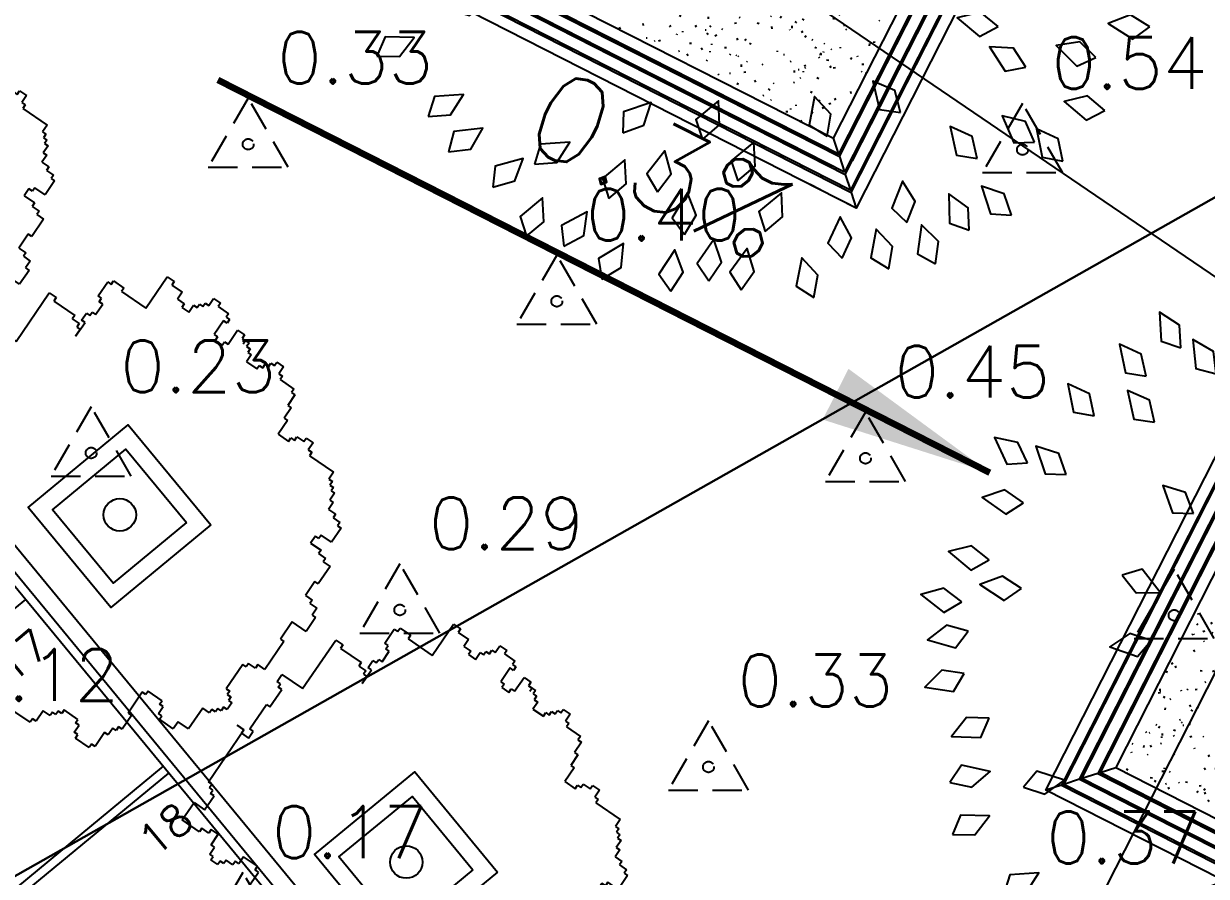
# Model space of a CAD drawing. Header units: metres. Extents: x 543100 to 543604, y 9574012 to 9574398.
# Drawn here: x 543220.15 to 543233.81, y 9574152.51 to 9574162.36 of the extents above; entities that cross this region are included whole.
import ezdxf
from ezdxf.enums import TextEntityAlignment as Align

# ---------------------------------------------------------------- set-up
doc = ezdxf.new("R2010")
doc.units = ezdxf.units.M
doc.header["$LTSCALE"] = 0.1
doc.linetypes.add('CONTINUO', pattern=[0])
doc.linetypes.add('DASHED2', pattern=[9.524999999999999, 6.35, -3.175])
for name, color, linetype in [('###C_TOPO_TEXT', 7, 'Continuous'), ('Area praça', 5, 'Continuous'), ('C-TOPO-TEXT', 7, 'Continuous'), ('IMPL_CANTEIRO', 8, 'Continuous'), ('IMPL_MEIO FIO', 8, 'Continuous'), ('IMPL_VEGETAÇÃO', 8, 'Continuous'), ('IMPL_ÁRVORES', 8, 'Continuous'), ('IMPLANTAÇÃO', 1, 'Continuous'), ('MalhaTriTG', 7, 'CONTINUO'), ('PROJ_PLATOS', 2, 'DASHED2'), ('PROJ_TERRA_PERFIS', 2, 'Continuous'), ('XREF_IMPLNTACAO', 2, 'Continuous')]:
    doc.layers.add(name, color=color, linetype=linetype)
doc.layers.get('IMPLANTAÇÃO').off()
doc.styles.add('COTA250', font='ROMANS.SHX')
doc.styles.get("Standard").update_dxf_attribs({"font": 'simplex.shx'})
doc.dimstyles.get("Standard").update_dxf_attribs({"dimtxt": 0.18, "dimasz": 0.18, "dimexe": 0.18, "dimexo": 0.0625, "dimgap": 0.09, "dimtad": 0, "dimtih": 1, "dimtoh": 1, "dimdec": 4, "dimzin": 0, "dimdsep": 46, "dimtxsty": 'Standard', "dimcen": 0.09, "dimadec": 0, "dimazin": 0, "dimtfac": 1, "dimtdec": 4, "dimtofl": 0, "dimtmove": 0, "dimatfit": 3, "dimfxl": 1, "dimtolj": 1, "dimtzin": 0, "dimarcsym": 0})

# ---------------------------------------------------------------- blocks, each defined once
blk = doc.blocks.new('A$C7A5F3391')
at = {"layer": 'IMPL_CANTEIRO', "ltscale": 10}
h = blk.add_hatch(dxfattribs=at)
h.set_pattern_fill('STIPPLE', color=1, scale=1.199999999999999, style=0)
h.set_pattern_definition([(0, (1.314001066493802, 1.12600040435791), (0.5280000000000001, 0.912), [0.024, -0.804, 0.012, -0.3479999999999999, 0.024, -0.8519999999999999]), (10, (1.086001066491008, 1.618000403046608), (0.3227045468060177, 1.141377139893174), [0.01199999999999999, -0.2039999999999996, 0.02399999999999998, -0.6359999999999986, 0.01199999999999999, -0.7919999999999985]), (20, (0.9660010664956644, 1.234000403434038), (0.5338838142368371, 0.8839050135031062), [0.024, -0.6600000000000001, 0.012, -0.4919999999999999, 0.024, -0.384]), (30, (1.314001066493802, 1.162000402808189), (-0.0878770255651225, 1.016207473096821), [0.012, -0.396, 0.024, -0.588, 0.012, -0.7800000000000001]), (40, (0.9780010664835572, 1.426000403240323), (0.1353436692790789, 0.8654814216296473), [0.02399999999999998, -0.5279999999999986, 0.01199999999999999, -0.3359999999999992, 0.02399999999999998, -0.6119999999999985]), (49.99999999999999, (1.158001066418365, 0.9940004032105207), (-0.3209914589391149, 0.942933976102324), [0.012, -0.4440000000000001, 0.024, -0.7320000000000001, 0.012, -0.3720000000000001]), (59.99999999999999, (1.194001066498458, 1.078000403940678), (-0.3978921197972753, 0.8948306325798366), [0.024, -0.4919999999999999, 0.012, -0.5760000000000001, 0.024, -0.4440000000000001]), (70, (1.062001066398807, 0.9340004026889801), (-0.4395690809214816, 0.8623473911932729), [0.01199999999999999, -0.2279999999999996, 0.02399999999999998, -0.3839999999999992, 0.01199999999999999, -0.5279999999999986]), (80, (1.122001066454686, 1.642000403255224), (-0.8342613752752936, 0.6588778018143997), [0.02399999999999998, -0.5279999999999986, 0.01199999999999999, -0.6239999999999986, 0.02399999999999998, -0.5879999999999984]), (90, (1.194001066498458, 1.12600040435791), (-1.056, 0.4440000000000001), [0.012, -0.3720000000000001, 0.024, -0.7320000000000001, 0.012, -0.7440000000000001]), (99.99999999999984, (1.002001066459343, 1.498000403866172), (-0.9564327567144508, 0.5868324990008614), [0.024, -0.4679999999999999, 0.012, -0.3839999999999999, 0.024, -0.8759999999999998]), (109.9999999999999, (0.9180010664276779, 0.814000403508544), (-0.8941034981209792, 0.3513900036253563), [0.012, -0.3119999999999997, 0.02399999999999999, -0.6359999999999995, 0.012, -0.6959999999999995]), (120, (0.5940010664053261, 0.9580004028975964), (-1.167384387633061, 0.101969071343143), [0.02399999999999998, -0.8039999999999985, 0.01199999999999999, -0.3719999999999992, 0.02399999999999998, -0.4919999999999992]), (130, (0.8580010664882138, 0.6940004043281078), (-1.153201201712265, 0.2542105197850551), [0.012, -0.264, 0.024, -0.5160000000000001, 0.012, -0.6720000000000002]), (140, (0.4980010665021837, 1.654000403359532), (-0.8361066983658826, -0.0816675513757016), [0.024, -0.4320000000000001, 0.012, -0.3720000000000001, 0.024, -0.504]), (150, (1.494001066428609, 0.6220004037022591), (-0.9452998889711172, -0.7013074360871939), [0.012, -0.336, 0.024, -0.7440000000000001, 0.012, -0.684]), (160, (0.7020010664127767, 1.294000403955579), (-0.918770361561692, -0.5595042651453135), [0.02399999999999998, -0.5039999999999986, 0.01199999999999999, -0.4559999999999992, 0.02399999999999998, -0.7319999999999985]), (170, (0.7740010664565489, 1.006000403314829), (-0.8459059631251259, -0.5819511161165967), [0.01199999999999999, -0.3959999999999992, 0.02399999999999998, -0.5399999999999985, 0.01199999999999999, -0.5279999999999986])])
h.paths.add_polyline_path([(4.400001066504046, 0.6000004038214684), (4.400001066504046, 4.400000402703881), (0.6000010668067262, 4.400000402703881), (0.6000010664574802, 0.6000004038214684)])
at = {"layer": 'IMPL_CANTEIRO', "color": 1, "ltscale": 10}
for p, q in [((0.1350010664900765, 4.865000404417515), (1.06648076325655e-06, 5.000000404193997)), ((4.86500106647145, 4.865000404417515), (5.000001066480763, 5.000000404193997)), ((0.2900010664016008, 4.710000403225422), (0.1550010665087029, 4.845000403001904)), ((4.71000106644351, 4.710000403225422), (4.845001066452824, 4.845000403001904)), ((0.4450010664295405, 4.555000403895974), (0.3100010665366426, 4.690000403672457)), ((4.555001066531986, 4.555000403895974), (4.690001066424884, 4.690000403672457)), ((0.465001066448167, 4.535000404343009), (0.6000010664574802, 4.400000402703881)), ((4.535001066396944, 4.535000404343009), (4.400001066504046, 4.400000402703881)), ((0.465001066448167, 0.4650004040449858), (0.6000010664574802, 0.6000004038214684)), ((4.535001066396944, 0.4650004040449858), (4.400001066504046, 0.6000004038214684)), ((0.4450010664295405, 0.4450004026293755), (0.3100010665366426, 0.3100004028528929)), ((4.555001066531986, 0.4450004026293755), (4.690001066424884, 0.3100004028528929)), ((0.2900010664016008, 0.2900004032999277), (0.1550010665087029, 0.1550004035234451)), ((4.71000106644351, 0.2900004032999277), (4.845001066452824, 0.1550004035234451)), ((0.1350010664900765, 0.13500040397048), (1.06648076325655e-06, 4.041939973831177e-07)), ((4.86500106647145, 0.13500040397048), (5.000001066480763, 4.041939973831177e-07))]:
    blk.add_line(p, q, dxfattribs=at)
for points in [[(1.06648076325655e-06, 4.865000404417515), (1.06648076325655e-06, 5.000000404193997), (5.000001066480763, 5.000000404193997), (5.000001066480763, 4.041939973831177e-07), (4.86500106647145, 4.041939973831177e-07)], [(5.000001066480763, 0.13500040397048), (5.000001066480763, 4.041939973831177e-07), (1.06648076325655e-06, 4.041939973831177e-07), (1.06648076325655e-06, 5.000000404193997), (0.1350010664900765, 5.000000404193997)], [(1.06648076325655e-06, 4.710000403225422), (1.06648076325655e-06, 4.845000403001904)], [(0.1350010664900765, 4.865000404417515), (0.1350010664900765, 0.13500040397048), (4.86500106647145, 0.13500040397048)], [(4.86500106647145, 0.13500040397048), (4.86500106647145, 4.865000404417515), (0.1350010664900765, 4.865000404417515)], [(0.1550010665087029, 4.845000403001904), (4.845001066452824, 4.845000403001904), (4.845001066452824, 0.1550004035234451), (0.1550010665087029, 0.1550004035234451), (0.1550010665087029, 4.845000403001904)], [(1.06648076325655e-06, 4.555000403895974), (1.06648076325655e-06, 4.690000403672457)], [(0.2900010664016008, 4.710000403225422), (0.2900010664016008, 0.2900004032999277), (4.71000106644351, 0.2900004032999277)], [(0.2900010664016008, 4.575000403448939), (0.2900010665180162, 4.710000403225422), (4.71000106644351, 4.710000403225422), (4.71000106644351, 0.4650004040449858)], [(4.71000106644351, 0.2900004032999277), (4.71000106644351, 4.710000403225422), (0.2900010664016008, 4.710000403225422)], [(4.53500106651336, 0.2900004032999277), (0.2900010665180162, 0.2900004032999277), (0.2900010665180162, 4.535000404343009)], [(4.53500106651336, 0.4650004040449858), (0.465001066448167, 0.4650004040449858), (0.465001066448167, 4.535000404343009)], [(4.535001066396944, 4.041939973831177e-07), (4.400001066504046, 4.041939973831177e-07)]]:
    blk.add_lwpolyline(points, dxfattribs=at)
for points in [[(4.690001066424884, 0.3100004028528929), (0.3100010665366426, 0.3100004028528929), (0.3100010665366426, 4.690000403672457), (4.690001066424884, 4.690000403672457), (4.690001066424884, 0.3100004028528929)], [(4.555001066531986, 0.4450004026293755), (4.555001066531986, 4.555000403895974), (0.4450010664295405, 4.555000403895974), (0.4450010664295405, 0.4450004026293755), (4.555001066531986, 0.4450004026293755)], [(0.465001066448167, 4.535000404343009), (0.465001066448167, 0.4650004040449858), (4.53500106651336, 0.4650004040449858), (4.53500106651336, 4.535000404343009)], [(4.400001066504046, 0.6000004038214684), (4.400001066504046, 4.400000402703881), (0.6000010664574802, 4.400000402703881), (0.6000010664574802, 0.6000004038214684), (4.400001066504046, 0.6000004038214684)]]:
    blk.add_lwpolyline(points, close=True, dxfattribs=at)
blk = doc.blocks.new('A1')
at = {"color": 2, "linetype": 'ByBlock'}
for points in [[(1605.805146769321, 855.835932528212), (1603.935506710344, 834.0568507086693), (1621.185543013738, 818.5337970993021), (1623.88547463397, 846.6701603739318)], [(1697.727933368341, 853.670775403324), (1692.859250214816, 832.3606866375999), (1707.792545887601, 814.5976456204514), (1714.364193248543, 842.0886990749716)], [(1759.861394273554, 839.7008025962738), (1742.800807073345, 826.0347745253051), (1743.456346499475, 802.8378089071787), (1765.693130708712, 820.2868775673601)], [(1655.827936582584, 822.8912061060992), (1649.445784483455, 801.9844585485259), (1663.068773062901, 783.1976778772123), (1671.59212260717, 810.1475773505333)], [(1829.195767984658, 819.1820636788493), (1813.924709166038, 803.5417720763656), (1817.397801477524, 780.5969126167041), (1837.346309520678, 800.6219368595891)], [(1755.932036150572, 807.0357532228765), (1742.01250675928, 790.1813573459126), (1747.378967198566, 767.6041553894854), (1765.595678009137, 789.2165596129848)], [(1860.880802622296, 789.1170304779171), (1841.745952500588, 778.5490850923529), (1838.449833085311, 755.578135120096), (1863.328483180952, 768.9944437962755)], [(1904.731128102356, 775.0446024648809), (1884.124995231383, 767.7499985033039), (1877.1147059351, 745.6279554283492), (1903.853288361216, 754.7927128674567)], [(1695.059017750933, 766.5309269304782), (1684.185614917522, 747.5679875571934), (1693.287635356688, 726.2212742328252), (1707.593015173564, 750.5995571373035)], [(1795.177090444821, 764.5984289281654), (1778.40178022775, 750.583689331102), (1779.535263801714, 727.405161318838), (1801.407704111119, 745.3088180399494)], [(1929.364062429401, 736.6756701841301), (1908.491032152858, 730.1840936478056), (1900.629761009744, 708.349960694052), (1927.703030052524, 716.4729325894283)], [(1672.19243698505, 724.6559871093675), (1667.484273405992, 703.3098597190108), (1682.550832425554, 685.6597111321639), (1688.915393473382, 713.1994448226773)], [(1881.427402155415, 732.1027003295688), (1859.681637881777, 729.8788084689246), (1847.647092522639, 710.0369672280881), (1875.793467064577, 712.6304531487822)], [(1940.805315823744, 691.9771648116208), (1918.970845786783, 690.9379934794938), (1905.876077848734, 671.7792879262372), (1934.121784709711, 672.8397656485896)], [(1789.237755888362, 677.9905854995447), (1772.756356304956, 663.6313575737635), (1774.369732900194, 640.4812828052087), (1795.866611124067, 658.8341789173725)], [(1987.116720691607, 684.6731146766242), (1966.179350102087, 678.3921536315629), (1958.098509204814, 656.6383273883324), (1985.252239449734, 664.4881364855003)], [(1842.144852864153, 625.1705891475613), (1821.234224379189, 618.801164117287), (1813.24542767875, 597.0133676911495), (1840.365727402343, 604.977908605628)], [(1951.399176531785, 613.5992564735888), (1931.281397403948, 622.1490472205038), (1911.16361827611, 610.5816832687955), (1937.065258903201, 599.2657837508189)], [(2012.480938907588, 618.3649475157837), (1990.879159690269, 621.7096587886291), (1974.220215177887, 605.5539008812707), (2002.108193076605, 600.9489841831604)], [(2018.904436896495, 586.5117963293449), (1997.222783016476, 589.2920560077752), (1980.990800797985, 572.7073733431491), (2008.989378265828, 568.8312633275424)], [(1919.713674405441, 567.5812651004846), (1899.595895277604, 576.1310558474004), (1879.478116149767, 564.5636918956914), (1905.379756776857, 553.2477923777147)], [(2044.538570533091, 558.2386136556745), (2022.792990591023, 560.4643072185061), (2006.989805501274, 543.4705352167737), (2035.078232597863, 540.3106566881695)], [(1989.578380001241, 545.25707421336), (1967.776784036335, 546.8427514300364), (1952.479834372798, 529.3918982469141), (1980.648991574103, 527.0588419586951)], [(1899.595895277604, 518.7971649563202), (1879.478116149767, 527.3469557032353), (1859.36033702193, 515.779591751527), (1885.26197764902, 504.4636922335504)], [(1964.58937080906, 502.9983754708467), (1943.090496970346, 506.950891444189), (1925.982611065867, 491.2713128239882), (1953.729648135955, 485.8818320598472)], [(2064.413029571505, 493.4439551804332), (2045.784321432687, 504.8805277409156), (2024.17452995056, 496.4220492768701), (2048.113343840594, 481.3928191364343)], [(1991.634734787459, 463.9779184025687), (1971.516955659622, 472.5277091494844), (1951.399176531785, 460.9603451977754), (1977.300817158875, 449.6444456797995)], [(1928.840477847009, 447.0518024302787), (1912.988296212271, 462.1027923070845), (1890.094214993406, 458.3093781493918), (1910.39606976075, 438.6426737462253)], [(2052.781049345781, 446.1636626359495), (2034.707317164193, 458.4585462824401), (2012.725750997397, 451.0194808382789), (2035.935842473293, 434.887642047972)], [(2060.538128300302, 409.4101362825501), (2040.420349172464, 417.9599270294652), (2020.302570044627, 406.3925630777569), (2046.204210671717, 395.0766635597803)], [(1994.866913632933, 384.6585699560381), (1983.375456224653, 403.2534715552995), (1960.270752928249, 405.4217961188431), (1974.888176513747, 381.2293283489356)], [(2032.721717842461, 358.8430851264791), (2017.828706599799, 374.8437780795495), (1994.744143173223, 372.4706204294775), (2013.793462005333, 351.5883786650391)], [(2021.972148964042, 304.8519490560146), (2009.706555777216, 322.9455717620334), (1986.530953124968, 324.1373718848881), (2002.155844833067, 300.5830234925842)], [(1715.857532978009, 287.5641898499521), (1718.972552247348, 265.9280946892234), (1739.291862041907, 254.718518635665), (1735.5447154313, 282.7346472289332)], [(2000.334241244043, 271.8255011096674), (1988.864301776881, 290.4336833817789), (1965.762122218619, 292.6287336056992), (1980.351550606194, 268.4193728458674)], [(1587.46146013366, 268.3371352445852), (1572.597980596469, 252.3090057560904), (1576.660435096425, 229.4611303786397), (1596.086968365503, 249.9929197361527)], [(1671.843397682925, 233.816734639505), (1681.077099814987, 253.6299298333361), (1670.205446352293, 274.1320296481049), (1658.009191599718, 248.6330896880565)], [(1898.584445394228, 241.6492500640431), (1895.030641145782, 263.2176165811495), (1874.487856902967, 274.012196766636), (1878.803236116678, 246.0779512726597)], [(1456.881544207616, 226.597870043015), (1438.726776224497, 214.4229631303681), (1437.419030236507, 191.253613846053), (1461.051264039074, 206.7604540972677)], [(1970.703144883132, 201.11621048416), (1961.046491534319, 220.7267434945948), (1938.255906002659, 225.0991749636723), (1950.487733852704, 199.6172802828852)], [(1926.784128737117, 176.1424777635078), (1921.150016747493, 197.2631013561219), (1899.65498624106, 206.0091066931456), (1906.666035112913, 178.6268174756171)], [(1449.706807588482, 184.6098865815144), (1430.88435853743, 173.4950599713935), (1428.251391675953, 150.4386849021396), (1452.73319627521, 164.5661692018895)], [(1525.477038376965, 194.660372954268), (1508.833104651716, 180.4898602958648), (1510.182612791601, 157.3229059511927), (1531.887202041419, 175.4296829855665)], [(1854.059607430795, 181.689692891308), (1863.443515862644, 161.9471950403479), (1886.171306709308, 157.2592883584618), (1874.293852802779, 182.9082777688494)], [(1489.423864401171, 167.0328251116281), (1472.599404096473, 153.0771275544263), (1473.651421581471, 129.8947591456765), (1495.586647789927, 147.7214363531586)], [(1727.893521173844, 152.6797881674808), (1725.568208178081, 130.9446351124817), (1742.489388270781, 115.0637469100507), (1745.777940678246, 143.1373998989168)], [(1546.671740231067, 139.7478418290601), (1529.675972884026, 126.001284036735), (1530.44120754501, 102.8076779837438), (1552.595223347572, 120.3617132148706)], [(1609.67055784816, 141.3127153802063), (1594.622913062119, 125.4573583913016), (1598.421157707667, 102.5640780793781), (1618.083578051616, 122.8700820017088)], [(1826.394427154574, 140.5578169522853), (1833.359329456987, 119.8379208432227), (1855.366706658847, 112.4755642556377), (1846.62973284139, 139.3569678199784)], [(1652.755333459378, 116.6858856230404), (1649.90491956071, 95.01334309894253), (1666.436983476784, 78.72777253778105), (1670.403685562856, 106.7136590457382)], [(1788.057902651291, 125.4503555393343), (1792.409507954251, 104.0286961699082), (1813.338657268484, 94.00374455854143), (1807.989809083597, 121.7586430842235)], [(1717.187932051683, 112.2118516395001), (1712.722696674371, 90.81358928299909), (1727.988897319411, 73.33583016768114), (1734.040025481794, 100.9461256575582)], [(1765.401306275646, 106.8501379696242), (1761.503572621711, 85.34126465614168), (1777.226683585926, 68.27337880479098), (1782.545459848583, 96.03405581641562)], [(1616.43291926443, 102.7645755935911), (1603.125618189906, 85.42272745204417), (1609.296796864842, 63.05208822135336), (1626.728211219455, 85.30271434004192)]]:
    blk.add_lwpolyline(points, close=True, dxfattribs=at)
blk = doc.blocks.new('A$C2D12074D')
at = {"layer": 'IMPL_MEIO FIO', "color": 1}
for p, q in [((32.50010823388584, 5.000001030042768), (1.69344712048769e-05, 5.000001030042768)), ((11.80010823346674, 5.000001030042768), (11.80010823346674, 1.030042767524719e-06)), ((14.30010823393241, 5.000001030042768), (14.30010823393241, 1.030042767524719e-06)), ((14.40010823355988, 5.000001030042768), (14.40010823355988, 1.030042767524719e-06))]:
    blk.add_line(p, q, dxfattribs=at)
at = {"layer": 'IMPL_MEIO FIO', "color": 1, "style": 'COTA250'}
for s, p in [('17', (12.27707110519987, 4.558197092264891)), ('18', (14.877071105293, 4.558197092264891))]:
    blk.add_text(s, height=0.36, rotation=90, dxfattribs=at).set_placement(p, align=Align.MIDDLE_CENTER)
blk = doc.blocks.new('Arv-sup')
at = {"layer": 'IMPL_VEGETAÇÃO', "color": 2}
for p, q in [((-0.415055821887476, 2.138491807605618), (-0.3374561002065271, 2.138491807605618)), ((-0.415055821887476, 2.060930780092463), (-0.415055821887476, 2.138491807605618)), ((-0.3374561002065271, 2.138491807605618), (-0.3374561002065271, 2.09971129384904)), ((-0.3374561002065271, 2.09971129384904), (-0.2210565176851027, 2.09971129384904)), ((-0.2210565176851027, 2.09971129384904), (-0.2210565176851027, 2.060930780092463)), ((-0.8806546373597381, 2.060930780092463), (-0.8030544302922191, 2.060930780092463)), ((-0.8806546373597381, 1.71190549425117), (-0.8806546373597381, 2.060930780092463)), ((-0.8030544302922191, 2.060930780092463), (-0.8030544302922191, 2.022150266335885)), ((-0.8030544302922191, 2.022150266335885), (-0.6866548477707966, 2.022150266335885)), ((-0.6866548477707966, 2.022150266335885), (-0.6866548477707966, 1.94458890780669)), ((-0.5314554044088986, 1.983369752579293), (-0.492655543568425, 1.983369752579293)), ((-0.5314554044088986, 1.905808394050112), (-0.5314554044088986, 1.983369752579293)), ((-0.492655543568425, 2.022150266335885), (-0.4538556827279496, 2.022150266335885)), ((-0.492655543568425, 1.983369752579293), (-0.492655543568425, 2.022150266335885)), ((-0.4538556827279496, 2.060930780092463), (-0.415055821887476, 2.060930780092463)), ((-0.4538556827279496, 2.022150266335885), (-0.4538556827279496, 2.060930780092463)), ((-0.2210565176851027, 2.060930780092463), (-0.1822566568446291, 2.060930780092463)), ((-0.2210565176851027, 2.022150266335885), (-0.2210565176851027, 1.86702788029352)), ((-0.1822566568446291, 2.022150266335885), (-0.2210565176851027, 2.022150266335885)), ((-0.1822566568446291, 2.060930780092463), (-0.1822566568446291, 2.022150266335885)), ((-0.06585707432320476, 2.022150266335885), (0.01174264735774422, 2.022150266335885)), ((-0.06585707432320476, 1.86702788029352), (-0.06585707432320476, 2.022150266335885)), ((0.01174264735774422, 2.022150266335885), (0.01174264735774422, 1.983369752579293)), ((0.01174264735774422, 1.983369752579293), (0.05054250819821782, 1.983369752579293)), ((0.01174264735774422, 1.983369752579293), (0.08934236903869142, 1.983369752579293)), ((0.05054250819821782, 1.983369752579293), (0.05054250819821782, 1.94458890780669)), ((0.08934236903869142, 1.983369752579293), (0.08934236903869142, 1.94458890780669)), ((0.3997412557624873, 1.983369752579293), (0.4773414628300063, 1.983369752579293)), ((0.3997412557624873, 1.94458890780669), (0.3997412557624873, 1.983369752579293)), ((0.4773414628300063, 1.983369752579293), (0.4773414628300063, 1.905808394050112)), ((-0.6866548477707966, 1.94458890780669), (-0.6090551260898476, 1.94458890780669)), ((-0.6090551260898476, 1.94458890780669), (-0.6090551260898476, 1.905808394050112)), ((-0.6090551260898476, 1.905808394050112), (-0.5314554044088986, 1.905808394050112)), ((-0.2210565176851027, 1.86702788029352), (-0.1822566568446291, 1.86702788029352)), ((-0.1822566568446291, 1.86702788029352), (-0.1822566568446291, 1.828247366536942)), ((-0.1046569351636801, 1.86702788029352), (-0.06585707432320476, 1.86702788029352)), ((-0.1046569351636801, 1.828247366536942), (-0.1046569351636801, 1.86702788029352)), ((0.08934236903869142, 1.94458890780669), (0.1281422298791668, 1.94458890780669)), ((0.1281422298791668, 1.94458890780669), (0.1281422298791668, 1.905808394050112)), ((0.1281422298791668, 1.905808394050112), (0.1669420907196404, 1.905808394050112)), ((0.1669420907196404, 1.905808394050112), (0.1669420907196404, 1.828247366536942)), ((0.2833416732410647, 1.86702788029352), (0.3221415340815383, 1.86702788029352)), ((0.2833416732410647, 1.828247366536942), (0.2833416732410647, 1.86702788029352)), ((0.3221415340815383, 1.905808394050112), (0.3609413949220137, 1.905808394050112)), ((0.3221415340815383, 1.86702788029352), (0.3221415340815383, 1.905808394050112)), ((0.3609413949220137, 1.94458890780669), (0.3997412557624873, 1.94458890780669)), ((0.3609413949220137, 1.905808394050112), (0.3609413949220137, 1.94458890780669)), ((0.4773414628300063, 1.905808394050112), (0.5161413236704799, 1.905808394050112)), ((0.5161413236704799, 1.905808394050112), (0.5161413236704799, 1.86702788029352)), ((0.5161413236704799, 1.86702788029352), (0.6713407670323779, 1.86702788029352)), ((0.6713407670323779, 1.86702788029352), (0.6713407670323779, 1.828247366536942)), ((-1.268653245764483, 1.750686008007747), (-1.152253663243059, 1.750686008007747)), ((-1.268653245764483, 1.71190549425117), (-1.268653245764483, 1.750686008007747)), ((-1.152253663243059, 1.750686008007747), (-1.152253663243059, 1.71190549425117)), ((-0.1822566568446291, 1.828247366536942), (-0.1046569351636801, 1.828247366536942)), ((0.1669420907196404, 1.828247366536942), (0.2833416732410647, 1.828247366536942)), ((0.6713407670323779, 1.828247366536942), (0.7101406278728533, 1.828247366536942)), ((0.7101406278728533, 1.828247366536942), (0.7101406278728533, 1.71190549425117)), ((-1.307453106604957, 1.71190549425117), (-1.268653245764483, 1.71190549425117)), ((-1.307453106604957, 1.556783108208819), (-1.307453106604957, 1.71190549425117)), ((-1.152253663243059, 1.71190549425117), (-0.8806546373597381, 1.71190549425117)), ((0.7101406278728533, 1.71190549425117), (0.7489404887133269, 1.71190549425117)), ((0.7489404887133269, 1.71190549425117), (0.7489404887133269, 1.595563621965397)), ((-1.268653245764483, 1.556783108208819), (-1.307453106604957, 1.556783108208819)), ((-1.268653245764483, 1.518002594452227), (-1.268653245764483, 1.556783108208819)), ((0.7489404887133269, 1.595563621965397), (0.7877403495538022, 1.595563621965397)), ((0.7877403495538022, 1.595563621965397), (0.7877403495538022, 1.440441235923046)), ((1.020539514596647, 1.556783108208819), (1.098139236277596, 1.556783108208819)), ((1.020539514596647, 1.518002594452227), (1.020539514596647, 1.556783108208819)), ((1.098139236277596, 1.556783108208819), (1.098139236277596, 1.479221749679624)), ((-1.229853384924008, 1.518002594452227), (-1.268653245764483, 1.518002594452227)), ((-1.229853384924008, 1.401660722166454), (-1.229853384924008, 1.518002594452227)), ((0.7877403495538022, 1.440441235923046), (0.9041399320752248, 1.440441235923046)), ((0.9041399320752248, 1.479221749679624), (0.9429397929157002, 1.479221749679624)), ((0.9041399320752248, 1.440441235923046), (0.9041399320752248, 1.479221749679624)), ((0.9429397929157002, 1.518002594452227), (1.020539514596647, 1.518002594452227)), ((0.9429397929157002, 1.479221749679624), (0.9429397929157002, 1.518002594452227)), ((1.098139236277596, 1.479221749679624), (1.136939097118072, 1.479221749679624)), ((1.136939097118072, 1.479221749679624), (1.136939097118072, 1.440441235923046)), ((1.136939097118072, 1.440441235923046), (1.408538123001392, 1.440441235923046)), ((1.408538123001392, 1.440441235923046), (1.408538123001392, 1.362880208409877)), ((-1.695451715009701, 0.7811711779970381), (-1.695451715009701, 1.324099363637274)), ((-1.695451715009701, 1.324099363637274), (-1.617851993328753, 1.324099363637274)), ((-1.617851993328753, 1.324099363637274), (-1.617851993328753, 1.285318849880682)), ((-1.307453106604957, 1.362880208409877), (-1.268653245764483, 1.362880208409877)), ((-1.307453106604957, 1.285318849880682), (-1.307453106604957, 1.362880208409877)), ((-1.268653245764483, 1.401660722166454), (-1.229853384924008, 1.401660722166454)), ((-1.268653245764483, 1.362880208409877), (-1.268653245764483, 1.401660722166454)), ((1.408538123001392, 1.362880208409877), (1.447337983841868, 1.362880208409877)), ((1.447337983841868, 1.362880208409877), (1.447337983841868, 1.324099363637274)), ((1.447337983841868, 1.324099363637274), (1.486137844682341, 1.324099363637274)), ((1.486137844682341, 1.324099363637274), (1.486137844682341, 1.285318849880682)), ((-1.617851993328753, 1.285318849880682), (-1.385052828285906, 1.285318849880682)), ((-1.385052828285906, 1.285318849880682), (-1.385052828285906, 1.246538336124104)), ((-1.385052828285906, 1.246538336124104), (-1.307453106604957, 1.246538336124104)), ((-1.268653245764483, 1.285318849880682), (-1.307453106604957, 1.285318849880682)), ((-1.307453106604957, 1.246538336124104), (-1.307453106604957, 1.207757822367526)), ((-1.307453106604957, 1.207757822367526), (-1.268653245764483, 1.207757822367526)), ((-1.268653245764483, 1.130196463838331), (-1.268653245764483, 1.285318849880682)), ((-1.268653245764483, 1.207757822367526), (-1.268653245764483, 1.130196463838331)), ((1.486137844682341, 1.285318849880682), (1.524937705522817, 1.285318849880682)), ((1.524937705522817, 1.285318849880682), (1.524937705522817, 1.207757822367526)), ((1.524937705522817, 1.207757822367526), (1.56373756636329, 1.207757822367526)), ((1.56373756636329, 1.207757822367526), (1.56373756636329, 1.130196463838331)), ((1.56373756636329, 1.130196463838331), (1.641337288044239, 1.130196463838331)), ((1.641337288044239, 1.130196463838331), (1.641337288044239, 1.091415950081753)), ((1.641337288044239, 1.091415950081753), (1.718937009725188, 1.091415950081753)), ((1.718937009725188, 1.091415950081753), (1.718937009725188, 1.052635436325176)), ((1.718937009725188, 1.052635436325176), (1.757736870565662, 1.052635436325176)), ((1.757736870565662, 1.052635436325176), (1.757736870565662, 0.8975130502828108)), ((1.641337288044239, 0.8975130502828108), (1.641337288044239, 0.8587322055102078)), ((1.757736870565662, 0.8975130502828108), (1.641337288044239, 0.8975130502828108)), ((-1.928250880052548, 0.7811711779970381), (-1.695451715009701, 0.7811711779970381)), ((-1.928250880052548, 0.7036101504838825), (-1.928250880052548, 0.7811711779970381)), ((1.602537427203764, 0.8587322055102078), (1.602537427203764, 0.7811711779970381)), ((1.641337288044239, 0.8587322055102078), (1.602537427203764, 0.8587322055102078)), ((1.602537427203764, 0.7811711779970381), (1.718937009725188, 0.7811711779970381)), ((1.718937009725188, 0.7811711779970381), (1.718937009725188, 0.7423906642404603)), ((-1.889451019212073, 0.7036101504838825), (-1.928250880052548, 0.7036101504838825)), ((-1.889451019212073, 0.6648293057112653), (-1.889451019212073, 0.7036101504838825)), ((-1.850651158371599, 0.6648293057112653), (-1.889451019212073, 0.6648293057112653)), ((-1.850651158371599, 0.470926405912337), (-1.850651158371599, 0.6648293057112653)), ((1.718937009725188, 0.7423906642404603), (1.796536731406137, 0.7423906642404603)), ((1.796536731406137, 0.7423906642404603), (1.796536731406137, 0.7036101504838825)), ((1.796536731406137, 0.7036101504838825), (1.874136938473656, 0.7036101504838825)), ((1.874136938473656, 0.7036101504838825), (1.874136938473656, 0.5097069196689148)), ((-1.889451019212073, 0.470926405912337), (-1.850651158371599, 0.470926405912337)), ((-1.889451019212073, 0.1994621475841996), (-1.889451019212073, 0.470926405912337)), ((1.835337077633181, 0.5097069196689148), (1.835337077633181, 0.3545845336265643)), ((1.874136938473656, 0.5097069196689148), (1.835337077633181, 0.5097069196689148)), ((1.835337077633181, 0.3545845336265643), (1.91293679931413, 0.3545845336265643)), ((1.91293679931413, 0.3545845336265643), (1.91293679931413, 0.3158040198699723)), ((1.91293679931413, 0.3158040198699723), (1.990536520995079, 0.3158040198699723)), ((1.990536520995079, 0.3158040198699723), (1.990536520995079, 0.2382429923568168)), ((1.990536520995079, 0.2382429923568168), (2.029336381835552, 0.2382429923568168)), ((2.029336381835552, 0.2382429923568168), (2.029336381835552, 0.08312060631445206)), ((-2.005850601733496, 0.1606816338276218), (-1.928250880052548, 0.1606816338276218)), ((-1.928250880052548, 0.1606816338276218), (-2.005850601733496, 0.1606816338276218)), ((-1.928250880052548, 0.1606816338276218), (-1.928250880052548, 0.121901120071044)), ((-1.928250880052548, -0.4210273965852167), (-1.928250880052548, 0.1606816338276218)), ((-1.928250880052548, 0.121901120071044), (-1.850651158371599, 0.121901120071044)), ((-1.850651158371599, 0.1994621475841996), (-1.889451019212073, 0.1994621475841996)), ((-1.850651158371599, 0.121901120071044), (-1.850651158371599, 0.1994621475841996)), ((1.874136938473656, 0.08312060631445206), (1.874136938473656, -0.1107826245005015)), ((2.029336381835552, 0.08312060631445206), (1.874136938473656, 0.08312060631445206)), ((1.874136938473656, -0.1107826245005015), (1.91293679931413, -0.1107826245005015)), ((1.91293679931413, -0.1107826245005015), (1.91293679931413, -0.4210273965852167)), ((-1.889451019212073, -0.4210273965852167), (-1.928250880052548, -0.4210273965852167)), ((-1.889451019212073, -0.4598079103417945), (-1.889451019212073, -0.4210273965852167)), ((1.835337077633181, -0.4210273965852167), (1.835337077633181, -0.4598079103417945)), ((1.91293679931413, -0.4210273965852167), (1.835337077633181, -0.4210273965852167)), ((-1.850651158371599, -0.4598079103417945), (-1.889451019212073, -0.4598079103417945)), ((-1.850651158371599, -0.4985884240983864), (-1.850651158371599, -0.4598079103417945)), ((-1.811851297531124, -0.4985884240983864), (-1.850651158371599, -0.4985884240983864)), ((-1.811851297531124, -0.653710810140737), (-1.811851297531124, -0.4985884240983864)), ((1.718937009725188, -0.4985884240983864), (1.718937009725188, -0.7700526824265097)), ((1.757736870565662, -0.4985884240983864), (1.718937009725188, -0.4985884240983864)), ((1.757736870565662, -0.4598079103417945), (1.757736870565662, -0.4985884240983864)), ((1.835337077633181, -0.4598079103417945), (1.757736870565662, -0.4598079103417945)), ((-1.928250880052548, -0.653710810140737), (-1.811851297531124, -0.653710810140737)), ((-1.928250880052548, -0.8476137099396652), (-1.928250880052548, -0.653710810140737)), ((-1.734251575850176, -0.8476137099396652), (-1.928250880052548, -0.8476137099396652)), ((-1.734251575850176, -0.8088331961830875), (-1.734251575850176, -0.8476137099396652)), ((-1.656651854169227, -0.8088331961830875), (-1.734251575850176, -0.8088331961830875)), ((-1.656651854169227, -0.7700526824265097), (-1.656651854169227, -0.8088331961830875)), ((-1.579052132488278, -0.7700526824265097), (-1.656651854169227, -0.7700526824265097)), ((-1.579052132488278, -0.8863942236962572), (-1.579052132488278, -0.7700526824265097)), ((-1.268653245764483, -0.8088331961830875), (-1.268653245764483, -0.8863942236962572)), ((-1.113453802402585, -0.8088331961830875), (-1.268653245764483, -0.8088331961830875)), ((-1.113453802402585, -0.8476137099396652), (-1.113453802402585, -0.8088331961830875)), ((-1.07465394156211, -0.8476137099396652), (-1.113453802402585, -0.8476137099396652)), ((-1.07465394156211, -1.15785848202438), (-1.07465394156211, -0.8476137099396652)), ((1.718937009725188, -0.7700526824265097), (1.757736870565662, -0.7700526824265097)), ((1.757736870565662, -0.7700526824265097), (1.757736870565662, -0.8088331961830875)), ((1.757736870565662, -0.8088331961830875), (1.796536731406137, -0.8088331961830875)), ((1.796536731406137, -0.8088331961830875), (1.796536731406137, -0.8476137099396652)), ((1.796536731406137, -0.8476137099396652), (1.835337077633181, -0.8476137099396652)), ((1.835337077633181, -0.8476137099396652), (1.835337077633181, -0.9251750684688602)), ((-1.540252271647804, -0.8863942236962572), (-1.579052132488278, -0.8863942236962572)), ((-1.540252271647804, -0.963955582225438), (-1.540252271647804, -0.8863942236962572)), ((-1.501452410807329, -0.963955582225438), (-1.540252271647804, -0.963955582225438)), ((-1.501452410807329, -1.00273609598203), (-1.501452410807329, -0.963955582225438)), ((-1.42385268912638, -0.963955582225438), (-1.42385268912638, -1.00273609598203)), ((-1.385052828285906, -0.963955582225438), (-1.42385268912638, -0.963955582225438)), ((-1.385052828285906, -0.9251750684688602), (-1.385052828285906, -0.963955582225438)), ((-1.307453106604957, -0.9251750684688602), (-1.385052828285906, -0.9251750684688602)), ((-1.307453106604957, -0.8863942236962572), (-1.307453106604957, -0.9251750684688602)), ((-1.268653245764483, -0.8863942236962572), (-1.307453106604957, -0.8863942236962572)), ((1.757736870565662, -0.963955582225438), (1.757736870565662, -1.00273609598203)), ((1.796536731406137, -0.963955582225438), (1.757736870565662, -0.963955582225438)), ((1.796536731406137, -0.9251750684688602), (1.796536731406137, -0.963955582225438)), ((1.835337077633181, -0.9251750684688602), (1.796536731406137, -0.9251750684688602)), ((-1.42385268912638, -1.00273609598203), (-1.501452410807329, -1.00273609598203)), ((1.641337288044239, -1.041516609738608), (1.641337288044239, -1.274200354310153)), ((1.718937009725188, -1.041516609738608), (1.641337288044239, -1.041516609738608)), ((1.718937009725188, -1.00273609598203), (1.718937009725188, -1.041516609738608)), ((1.757736870565662, -1.00273609598203), (1.718937009725188, -1.00273609598203)), ((-1.346252967445432, -1.196638995780958), (-1.113453802402585, -1.196638995780958)), ((-1.346252967445432, -1.235419840553575), (-1.346252967445432, -1.196638995780958)), ((-1.113453802402585, -1.15785848202438), (-1.07465394156211, -1.15785848202438)), ((-1.113453802402585, -1.196638995780958), (-1.113453802402585, -1.15785848202438)), ((-1.113453802402585, -1.15785848202438), (-1.113453802402585, -1.196638995780958)), ((-1.113453802402585, -1.196638995780958), (-1.113453802402585, -1.15785848202438)), ((1.29213854047997, -1.196638995780958), (1.136939097118072, -1.196638995780958)), ((1.136939097118072, -1.196638995780958), (1.136939097118072, -1.235419840553575)), ((1.29213854047997, -1.235419840553575), (1.29213854047997, -1.196638995780958)), ((-1.385052828285906, -1.235419840553575), (-1.346252967445432, -1.235419840553575)), ((-1.385052828285906, -1.312980868066731), (-1.385052828285906, -1.235419840553575)), ((1.098139236277596, -1.235419840553575), (1.098139236277596, -1.468103254109096)), ((1.136939097118072, -1.235419840553575), (1.098139236277596, -1.235419840553575)), ((1.330938401320443, -1.235419840553575), (1.29213854047997, -1.235419840553575)), ((1.330938401320443, -1.312980868066731), (1.330938401320443, -1.235419840553575)), ((1.524937705522817, -1.274200354310153), (1.524937705522817, -1.351761381823323)), ((1.641337288044239, -1.274200354310153), (1.524937705522817, -1.274200354310153)), ((-1.462652549966855, -1.312980868066731), (-1.385052828285906, -1.312980868066731)), ((-1.462652549966855, -1.429322740352504), (-1.462652549966855, -1.312980868066731)), ((1.369738262160919, -1.312980868066731), (1.330938401320443, -1.312980868066731)), ((1.369738262160919, -1.351761381823323), (1.369738262160919, -1.312980868066731)), ((1.524937705522817, -1.351761381823323), (1.369738262160919, -1.351761381823323)), ((-1.385052828285906, -1.429322740352504), (-1.462652549966855, -1.429322740352504)), ((-1.385052828285906, -1.545664612638276), (-1.385052828285906, -1.429322740352504)), ((-1.229853384924008, -1.506883767865673), (-1.229853384924008, -1.545664612638276)), ((-1.152253663243059, -1.506883767865673), (-1.229853384924008, -1.506883767865673)), ((-1.152253663243059, -1.468103254109096), (-1.152253663243059, -1.506883767865673)), ((-1.07465394156211, -1.468103254109096), (-1.152253663243059, -1.468103254109096)), ((-1.07465394156211, -1.662006153908024), (-1.07465394156211, -1.468103254109096)), ((1.098139236277596, -1.468103254109096), (1.136939097118072, -1.468103254109096)), ((1.136939097118072, -1.468103254109096), (1.136939097118072, -1.623225640151446)), ((-1.229853384924008, -1.545664612638276), (-1.385052828285906, -1.545664612638276)), ((1.098139236277596, -1.623225640151446), (1.098139236277596, -1.662006153908024)), ((1.136939097118072, -1.623225640151446), (1.098139236277596, -1.623225640151446)), ((-1.035854080721636, -1.662006153908024), (-1.07465394156211, -1.662006153908024)), ((-1.035854080721636, -1.700786998680641), (-1.035854080721636, -1.662006153908024)), ((-0.9970542198811607, -1.700786998680641), (-1.035854080721636, -1.700786998680641)), ((-0.9970542198811607, -1.778348026193797), (-0.9970542198811607, -1.700786998680641)), ((1.020539514596647, -1.739567512437219), (1.020539514596647, -1.894689898479569)), ((1.059339375437123, -1.739567512437219), (1.020539514596647, -1.739567512437219)), ((1.059339375437123, -1.662006153908024), (1.059339375437123, -1.739567512437219)), ((1.098139236277596, -1.662006153908024), (1.059339375437123, -1.662006153908024)), ((-0.9582543590406871, -1.778348026193797), (-0.9970542198811607, -1.778348026193797)), ((-0.9582543590406871, -1.855909053706966), (-0.9582543590406871, -1.778348026193797)), ((-0.9194544982002117, -1.855909053706966), (-0.9582543590406871, -1.855909053706966)), ((-0.9194544982002117, -1.894689898479569), (-0.9194544982002117, -1.855909053706966)), ((-0.5314554044088986, -1.855909053706966), (-0.5314554044088986, -1.894689898479569)), ((-0.2986562393660517, -1.855909053706966), (-0.5314554044088986, -1.855909053706966)), ((-0.1434567960041537, -1.817128539950389), (-0.2986562393660517, -1.817128539950389)), ((-0.2986562393660517, -1.817128539950389), (-0.2986562393660517, -1.855909053706966)), ((-0.1434567960041537, -1.894689898479569), (-0.1434567960041537, -1.817128539950389)), ((0.5161413236704799, -1.855909053706966), (0.5161413236704799, -1.894689898479569)), ((0.5549411845109553, -1.855909053706966), (0.5161413236704799, -1.855909053706966)), ((0.5549411845109553, -1.817128539950389), (0.5549411845109553, -1.855909053706966)), ((0.5937410453514289, -1.817128539950389), (0.5549411845109553, -1.817128539950389)), ((0.5937410453514289, -1.778348026193797), (0.5937410453514289, -1.817128539950389)), ((0.7489404887133269, -1.778348026193797), (0.5937410453514289, -1.778348026193797)), ((0.7489404887133269, -1.817128539950389), (0.7489404887133269, -1.778348026193797)), ((0.7877403495538022, -1.817128539950389), (0.7489404887133269, -1.817128539950389)), ((0.7877403495538022, -1.894689898479569), (0.7877403495538022, -1.817128539950389)), ((-0.8806546373597381, -1.894689898479569), (-0.9194544982002117, -1.894689898479569)), ((-0.8806546373597381, -1.933470412236161), (-0.8806546373597381, -1.894689898479569)), ((-0.6090551260898476, -1.933470412236161), (-0.8806546373597381, -1.933470412236161)), ((-0.6090551260898476, -1.894689898479569), (-0.6090551260898476, -1.933470412236161)), ((-0.5314554044088986, -1.894689898479569), (-0.6090551260898476, -1.894689898479569)), ((-0.1822566568446291, -2.204934670564285), (-0.1822566568446291, -1.894689898479569)), ((-0.1822566568446291, -1.894689898479569), (-0.1434567960041537, -1.894689898479569)), ((0.4385411166029627, -1.894689898479569), (0.4385411166029627, -2.011031439749317)), ((0.5161413236704799, -1.894689898479569), (0.4385411166029627, -1.894689898479569)), ((0.8265402103942758, -1.894689898479569), (0.7877403495538022, -1.894689898479569)), ((0.8265402103942758, -1.933470412236161), (0.8265402103942758, -1.894689898479569)), ((0.9817396537561738, -1.933470412236161), (0.8265402103942758, -1.933470412236161)), ((0.9817396537561738, -1.894689898479569), (0.9817396537561738, -1.933470412236161)), ((1.020539514596647, -1.894689898479569), (0.9817396537561738, -1.894689898479569)), ((0.2057419515601158, -2.049812284521934), (0.2057419515601158, -2.088592798278512)), ((0.3997412557624873, -2.049812284521934), (0.2057419515601158, -2.049812284521934)), ((0.3997412557624873, -2.011031439749317), (0.3997412557624873, -2.049812284521934)), ((0.4385411166029627, -2.011031439749317), (0.3997412557624873, -2.011031439749317)), ((0.01174264735774422, -2.166153825791667), (0.01174264735774422, -2.204934670564285)), ((0.1281422298791668, -2.166153825791667), (0.01174264735774422, -2.166153825791667)), ((0.1281422298791668, -2.12737331203509), (0.1281422298791668, -2.166153825791667)), ((0.1669420907196404, -2.12737331203509), (0.1281422298791668, -2.12737331203509)), ((0.1669420907196404, -2.088592798278512), (0.1669420907196404, -2.12737331203509)), ((0.2057419515601158, -2.088592798278512), (0.1669420907196404, -2.088592798278512)), ((0.01174264735774422, -2.204934670564285), (-0.1822566568446291, -2.204934670564285))]:
    blk.add_line(p, q, dxfattribs=at)
blk.add_circle((0, 1.4210854715202e-14), 0.15, dxfattribs=at)
blk = doc.blocks.new('A$C00972E22')
at = {"layer": 'IMPL_CANTEIRO'}
for points in [[(103.8628655709326, 66.01376711018384), (103.2644571792334, 64.6383008658886), (101.8889909326099, 65.23670925758779), (102.4873993243091, 66.61217550374568)], [(103.5996822863817, 65.91015939973295), (103.1608494657557, 64.9014841504395), (102.1521742180921, 65.34031697176397), (102.5910070384853, 66.34899221919477)], [(108.6311485612532, 63.93928468599916), (108.032740169554, 62.56381844170392), (106.6572739229305, 63.16222683340311), (107.2556823146297, 64.537693079561)], [(108.3679652767023, 63.83567697554827), (107.9291324560763, 62.82700172625482), (106.9204572084127, 63.26583454757929), (107.3592900288058, 64.27450979501009)]]:
    blk.add_lwpolyline(points, close=True, dxfattribs=at)
at = {"layer": 'IMPL_MEIO FIO'}
for p, q in [((121.7146471024025, 56.17517173662782), (95.86074409121647, 67.42313404381275)), ((121.4514638168039, 56.07156402058899), (95.93378588207997, 67.17324872687459))]:
    blk.add_line(p, q, dxfattribs=at)
at = {"layer": 'IMPL_CANTEIRO'}
for p in [(103.8497986661969, 72.65472428686917), (113.849798666779, 67.65472428686917)]:
    blk.add_blockref('A$C7A5F3391', p, dxfattribs=at)
at = {"layer": 'IMPL_MEIO FIO', "rotation": 336.4881375399603}
blk.add_blockref('A$C2D12074D', (89.52818690880667, 64.3983079586178), dxfattribs=at)
at = {"layer": 'IMPL_VEGETAÇÃO', "xscale": 0.01191695927106706, "yscale": 0.01191695927106706, "zscale": 0.01191695927106706, "rotation": 270.0000000000018}
for p in [(100.7221410911297, 95.19363564066589), (110.7221410917118, 90.19363564066589)]:
    blk.add_blockref('A1', p, dxfattribs=at)
at = {"layer": 'IMPL_ÁRVORES', "xscale": 1.250000000032823, "yscale": 1.250000000032823, "zscale": 1.250000000032823, "rotation": 352.5671641060251}
for p in [(98.10416351736058, 67.71509810350835), (102.8724465076812, 65.64061567932367), (107.6407294980017, 63.56613325513899)]:
    blk.add_blockref('Arv-sup', p, dxfattribs=at)
blk = doc.blocks.new('Base_Implantacao')
at = {"layer": 'Area praça'}
blk.add_lwpolyline([(543169.375966441, 9574203.375737434), (543253.5850714714, 9574146.03478178), (543319.7998506648, 9574291.166109739), (543234.3774111079, 9574331.16525853)], close=True, dxfattribs=at)
at = {"layer": 'IMPLANTAÇÃO', "rotation": 333.0393706475627}
blk.add_blockref('A$C00972E22', (543099.8097354489, 9574144.815856133), dxfattribs=at)
at = {"layer": 'MalhaTriTG', "color": 132}
mesh = blk.add_polyface(dxfattribs=at)
corners = [(543142.756, 9574194.541, 31.722), (543148.318, 9574190.698, 31.624), (543151.565, 9574196.499, 31.609), (543165.31, 9574192.044, 31.151), (543178.769, 9574179.812, 30.825), (543176.729, 9574192.765, 30.868), (543154.598, 9574198.364, 31.621), (543180.502, 9574198.731, 30.876), (543188.743, 9574184.577, 31), (543167.061, 9574201.461, 31.347), (543157.511, 9574198.838, 31.405), (543195.541, 9574163.399, 30.542), (543212.146, 9574141.696, 30.606), (543217.527, 9574151.083, 30.588), (543203.54, 9574153.613, 30.565), (543204.89, 9574166.147, 30.691), (543210.062, 9574160.14, 30.652), (543213.866, 9574164.081, 30.605), (543227.87, 9574138.514, 30.536), (543242.024, 9574164.941, 30.147), (543196.284, 9574190.719, 30.635), (543189.881, 9574180.728, 30.729), (543199.388, 9574171.327, 30.672), (543212.837, 9574183.447, 30.322), (543228.12, 9574178.146, 30.249), (543230.544, 9574191.565, 30.227), (543214.869, 9574201.169, 30.374), (543248.316, 9574182.248, 30.087), (543233.964, 9574136.193, 30.404), (543243.37, 9574169.714, 30.153), (543270.17, 9574136.639, 31.32), (543248.6, 9574210.1, 30.139), (543261.591, 9574204.385, 30.088), (543269.51, 9574216.865, 29.996)]
mesh.append_faces([[corners[k] for k in face] for face in [(0, 1, 2), (2, 1, 3), (3, 4, 5), (3, 6, 2), (7, 5, 8), (9, 3, 5), (3, 10, 6), (5, 4, 8), (3, 1, 4), (1, 11, 4), (12, 13, 14), (15, 11, 14), (16, 14, 13), (15, 14, 16), (16, 13, 17), (14, 11, 1), (13, 18, 19), (13, 19, 17), (20, 8, 21), (21, 8, 4), (22, 21, 11), (20, 21, 22), (20, 22, 23), (20, 7, 8), (23, 15, 17), (17, 15, 16), (19, 24, 17), (23, 17, 24), (23, 25, 26), (25, 23, 24), (26, 20, 23), (25, 24, 27), (23, 22, 15), (22, 11, 15), (11, 21, 4), (18, 28, 19), (19, 29, 24), (27, 24, 29), (19, 30, 29), (29, 30, 27), (27, 31, 25), (32, 27, 30), (30, 33, 32)]], dxfattribs={"color": 132})
mesh = blk.add_polyface(dxfattribs=at)
corners = [(543217.527, 9574151.083, 30.588), (543212.146, 9574141.696, 30.606), (543227.87, 9574138.514, 30.536), (543218.213, 9574132.127, 30.606), (543218.149, 9574132.02, 30.592), (543220.397, 9574127.869, 30.711), (543234.75, 9574129.498, 30.578), (543224.923, 9574118.643, 30.568), (543233.964, 9574136.193, 30.404), (543230.494, 9574107.16, 30.55), (543244.423, 9574117.288, 30.838), (543236.638, 9574082.971, 30.735), (543252.639, 9574083.92, 30.902), (543235.958, 9574090.724, 30.618), (543249.491, 9574108.999, 30.853), (543234.028, 9574098.294, 30.574), (543251.976, 9574103.299, 30.912), (543253.689, 9574094.488, 30.921), (543250.322, 9574065.652, 31.089), (543251.079, 9574072.337, 31.017), (543264.92, 9574086.772, 30.888), (543253.987, 9574062.608, 30.917), (543262.575, 9574092.285, 31.512), (543256.009, 9574099.024, 31.482), (543257.539, 9574110.432, 31.47), (543266.449, 9574086.14, 31.231), (543259.303, 9574115.446, 31.397), (543270.17, 9574136.639, 31.32), (543242.024, 9574164.941, 30.147)]
mesh.append_faces([[corners[k] for k in face] for face in [(0, 1, 2), (3, 1, 4), (4, 5, 3), (6, 5, 7), (6, 2, 5), (5, 2, 3), (8, 2, 6), (3, 2, 1), (7, 9, 10), (7, 11, 9), (12, 13, 11), (14, 15, 16), (13, 15, 11), (13, 17, 15), (14, 10, 9), (11, 18, 19), (11, 15, 9), (12, 19, 20), (21, 19, 18), (22, 17, 12), (17, 13, 12), (16, 17, 23), (16, 15, 17), (22, 23, 17), (14, 16, 24), (25, 19, 21), (12, 11, 19), (14, 26, 10), (6, 27, 8), (28, 8, 27), (6, 10, 27), (7, 10, 6), (16, 23, 24), (15, 14, 9), (26, 24, 22), (22, 24, 23), (20, 22, 12), (25, 26, 22), (26, 27, 10), (25, 22, 20), (26, 25, 27), (20, 19, 25), (24, 26, 14)]], dxfattribs={"color": 132})
blk = doc.blocks.new('STA')
blk.add_lwpolyline([(0, 0.9999999999999964), (-0.8660254037844339, -0.5000000000000036), (0.8660254037844339, -0.5000000000000036)], close=True)
blk.add_circle((0, 0), 0.1181215260333346)

msp = doc.modelspace()

# ---------------------------------------------------------------- linework, layer by layer
at = {"layer": 'Area praça'}
msp.add_lwpolyline([(543169.375966441, 9574203.375737434), (543253.5850714714, 9574146.03478178), (543319.7998506648, 9574291.166109739), (543234.3774111079, 9574331.16525853)], close=True, dxfattribs=at)
at = {"layer": 'PROJ_TERRA_PERFIS', "flags": 128}
msp.add_lwpolyline([(543305.7593214898, 9574296.106710358), (543231.0006581296, 9574149.134995649)], dxfattribs=at)

# ---------------------------------------------------------------- block references
at = {"layer": 'PROJ_PLATOS', "color": 2, "linetype": 'Continuous', "lineweight": -3, "xscale": 0.5333333333333333, "yscale": 0.5333333333333333, "zscale": 0.5333333333333333}
for p in [(543222.7452129478, 9574160.962651396, 0.3313507343946956), (543231.6892716846, 9574160.900899364, 0.5445673841163056), (543226.3104860362, 9574159.149138836, 0.3970702739891022), (543220.9317003877, 9574157.397378307, 0.231018752206114), (543229.8757591245, 9574157.335626276, 0.4514154865726066), (543224.4969734761, 9574155.583865747, 0.2868366170343789), (543233.4410322129, 9574155.522113714, 0.4917566684430442), (543228.0622465644, 9574153.770353187, 0.3294437598398367), (543222.683460916, 9574152.01859266, 0.1671308512393119)]:
    msp.add_blockref('STA', p, dxfattribs=at)
at = {"layer": 'XREF_IMPLNTACAO'}
msp.add_blockref('Base_Implantacao', (0, 0), dxfattribs=at)

# ---------------------------------------------------------------- texts
at = {"layer": '###C_TOPO_TEXT', "color": 7, "linetype": 'Continuous', "lineweight": -3, "insert": (543227.2803596184, 9574160.26884587), "char_height": 1, "attachment_point": 8, "rotation": 333.0393706249952}
msp.add_mtext('0.3%', dxfattribs=at)
at = {"layer": 'C-TOPO-TEXT', "color": 7, "linetype": 'Continuous', "lineweight": -3, "char_height": 0.6, "attachment_point": 4}
for s, insert in [('0.33', (543223.0802129478, 9574161.962651396)), ('0.54', (543232.0242716846, 9574161.900899364)), ('0.40', (543226.6454860362, 9574160.149138836)), ('0.23', (543221.2667003877, 9574158.397378307)), ('0.45', (543230.2107591245, 9574158.335626276)), ('0.29', (543224.8319734761, 9574156.583865747)), ('0.12', (543219.4531878277, 9574154.83210522)), ('0.33', (543228.3972465644, 9574154.770353187)), ('0.17', (543223.018460916, 9574153.01859266)), ('0.37', (543231.9625196528, 9574152.956840627))]:
    msp.add_mtext(s, dxfattribs=dict(at, insert=insert))

# ---------------------------------------------------------------- meshes
at = {"layer": 'MalhaTriTG', "color": 132}
mesh = msp.add_polyface(dxfattribs=at)
corners = [(543142.756, 9574194.541, 31.722), (543148.318, 9574190.698, 31.624), (543151.565, 9574196.499, 31.609), (543165.31, 9574192.044, 31.151), (543178.769, 9574179.812, 30.825), (543176.729, 9574192.765, 30.868), (543154.598, 9574198.364, 31.621), (543180.502, 9574198.731, 30.876), (543188.743, 9574184.577, 31), (543167.061, 9574201.461, 31.347), (543157.511, 9574198.838, 31.405), (543195.541, 9574163.399, 30.542), (543212.146, 9574141.696, 30.606), (543217.527, 9574151.083, 30.588), (543203.54, 9574153.613, 30.565), (543204.89, 9574166.147, 30.691), (543210.062, 9574160.14, 30.652), (543213.866, 9574164.081, 30.605), (543227.87, 9574138.514, 30.536), (543242.024, 9574164.941, 30.147), (543196.284, 9574190.719, 30.635), (543189.881, 9574180.728, 30.729), (543199.388, 9574171.327, 30.672), (543212.837, 9574183.447, 30.322), (543228.12, 9574178.146, 30.249), (543230.544, 9574191.565, 30.227), (543214.869, 9574201.169, 30.374), (543248.316, 9574182.248, 30.087), (543233.964, 9574136.193, 30.404), (543243.37, 9574169.714, 30.153), (543270.17, 9574136.639, 31.32), (543248.6, 9574210.1, 30.139), (543261.591, 9574204.385, 30.088), (543269.51, 9574216.865, 29.996)]
mesh.append_faces([[corners[k] for k in face] for face in [(0, 1, 2), (2, 1, 3), (3, 4, 5), (3, 6, 2), (7, 5, 8), (9, 3, 5), (3, 10, 6), (5, 4, 8), (3, 1, 4), (1, 11, 4), (12, 13, 14), (15, 11, 14), (16, 14, 13), (15, 14, 16), (16, 13, 17), (14, 11, 1), (13, 18, 19), (13, 19, 17), (20, 8, 21), (21, 8, 4), (22, 21, 11), (20, 21, 22), (20, 22, 23), (20, 7, 8), (23, 15, 17), (17, 15, 16), (19, 24, 17), (23, 17, 24), (23, 25, 26), (25, 23, 24), (26, 20, 23), (25, 24, 27), (23, 22, 15), (22, 11, 15), (11, 21, 4), (18, 28, 19), (19, 29, 24), (27, 24, 29), (19, 30, 29), (29, 30, 27), (27, 31, 25), (32, 27, 30), (30, 33, 32)]], dxfattribs={"color": 132})
mesh = msp.add_polyface(dxfattribs=at)
corners = [(543217.527, 9574151.083, 30.588), (543212.146, 9574141.696, 30.606), (543227.87, 9574138.514, 30.536), (543218.213, 9574132.127, 30.606), (543218.149, 9574132.02, 30.592), (543220.397, 9574127.869, 30.711), (543234.75, 9574129.498, 30.578), (543224.923, 9574118.643, 30.568), (543233.964, 9574136.193, 30.404), (543230.494, 9574107.16, 30.55), (543244.423, 9574117.288, 30.838), (543236.638, 9574082.971, 30.735), (543252.639, 9574083.92, 30.902), (543235.958, 9574090.724, 30.618), (543249.491, 9574108.999, 30.853), (543234.028, 9574098.294, 30.574), (543251.976, 9574103.299, 30.912), (543253.689, 9574094.488, 30.921), (543250.322, 9574065.652, 31.089), (543251.079, 9574072.337, 31.017), (543264.92, 9574086.772, 30.888), (543253.987, 9574062.608, 30.917), (543262.575, 9574092.285, 31.512), (543256.009, 9574099.024, 31.482), (543257.539, 9574110.432, 31.47), (543266.449, 9574086.14, 31.231), (543259.303, 9574115.446, 31.397), (543270.17, 9574136.639, 31.32), (543242.024, 9574164.941, 30.147)]
mesh.append_faces([[corners[k] for k in face] for face in [(0, 1, 2), (3, 1, 4), (4, 5, 3), (6, 5, 7), (6, 2, 5), (5, 2, 3), (8, 2, 6), (3, 2, 1), (7, 9, 10), (7, 11, 9), (12, 13, 11), (14, 15, 16), (13, 15, 11), (13, 17, 15), (14, 10, 9), (11, 18, 19), (11, 15, 9), (12, 19, 20), (21, 19, 18), (22, 17, 12), (17, 13, 12), (16, 17, 23), (16, 15, 17), (22, 23, 17), (14, 16, 24), (25, 19, 21), (12, 11, 19), (14, 26, 10), (6, 27, 8), (28, 8, 27), (6, 10, 27), (7, 10, 6), (16, 23, 24), (15, 14, 9), (26, 24, 22), (22, 24, 23), (20, 22, 12), (25, 26, 22), (26, 27, 10), (25, 22, 20), (26, 25, 27), (20, 19, 25), (24, 26, 14)]], dxfattribs={"color": 132})

# ---------------------------------------------------------------- leaders
at = {"layer": '###C_TOPO_TEXT', "color": 7, "linetype": 'Continuous', "lineweight": -3}
msp.add_leader([(543231.3130380642, 9574157.168574799, 0.00345516182278977), (543222.3998640504, 9574161.702351771, -0.00345516182278977)], dimstyle='Standard', override={"dimscale": 1, "dimasz": 2, "dimclrd": 256, "dimlwd": 65535}, dxfattribs=at)

doc.saveas('drawing.dxf')
